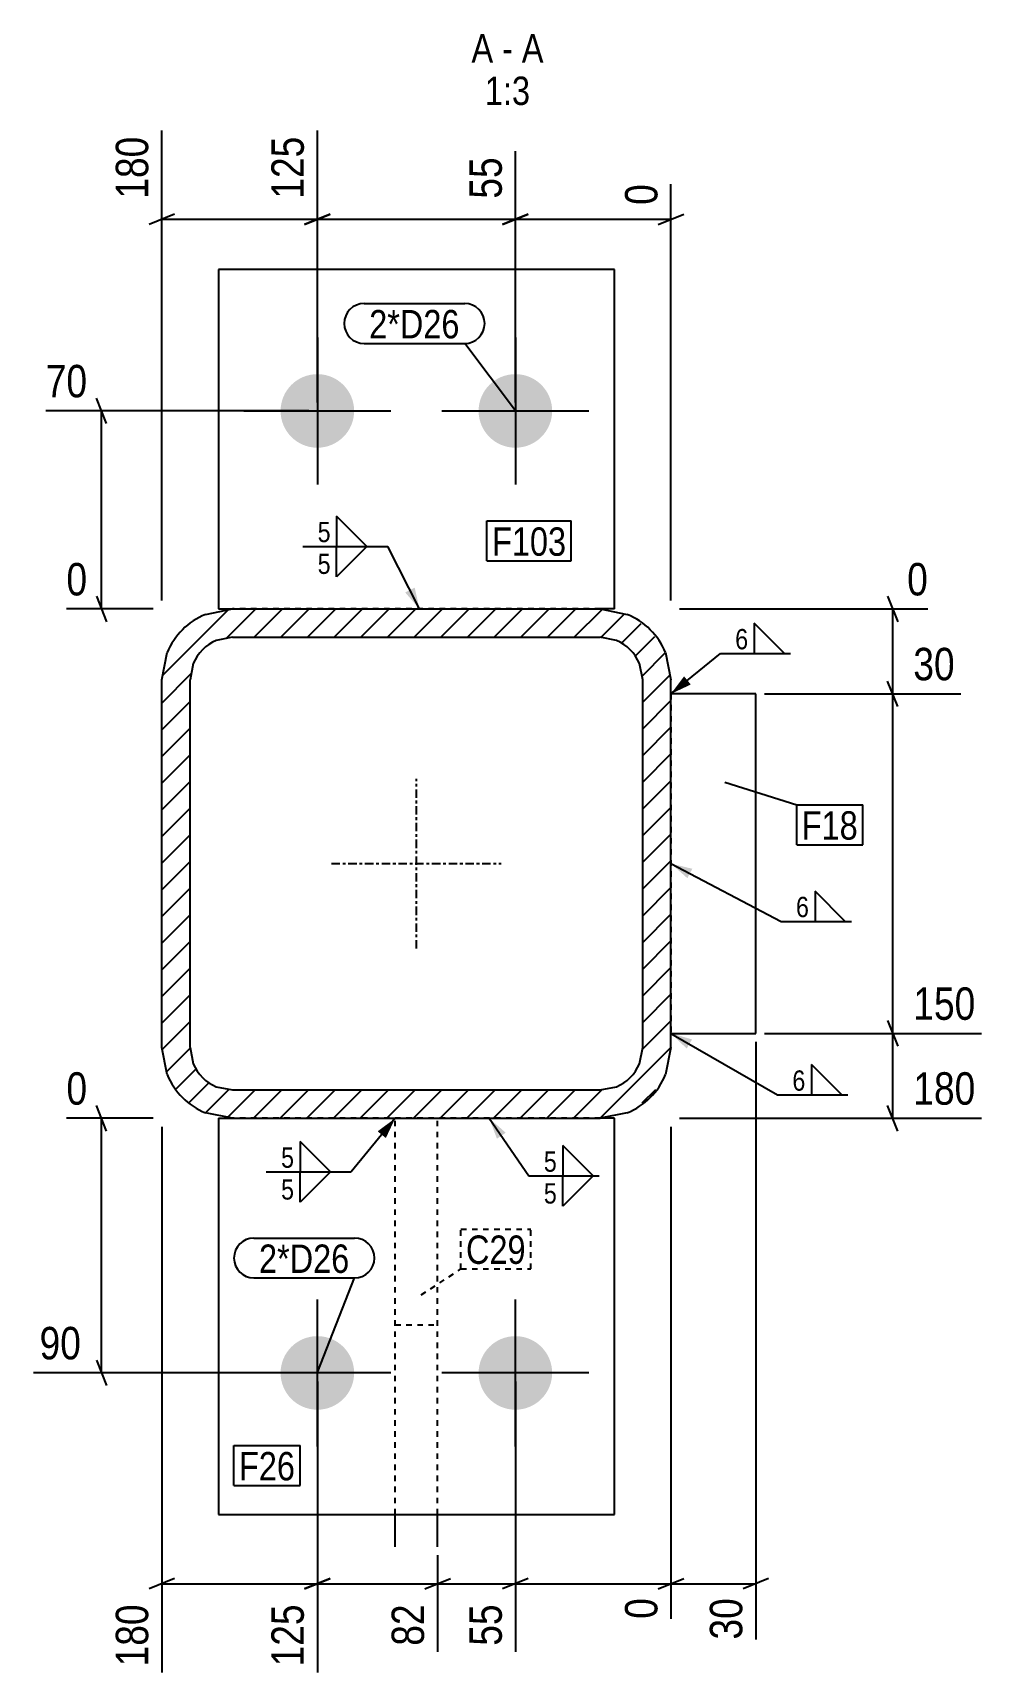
# Model space of a CAD drawing. Header units: millimetres. Extents: x 7 to 50002, y 7 to 1833.
# Drawn here: x 5758 to 6094, y 7 to 587 of the extents above; entities that cross this region are included whole.
import ezdxf

# ---------------------------------------------------------------- set-up
doc = ezdxf.new("R2010")
doc.units = ezdxf.units.MM
doc.linetypes.add('DXK_LINE_DOT2', pattern=[3.9198, 1.9599, -1.9599])
doc.linetypes.add('DXK_LINE_DOT3', pattern=[5.9187, 2.979, -0.9799, 0.9799, -0.9799])
for name, color, linetype in [('MÅLSÆTNING', 7, 'Continuous'), ('STÅL', 7, 'Continuous'), ('TEKST', 7, 'Continuous')]:
    doc.layers.add(name, color=color, linetype=linetype)
doc.styles.add('Arial Narrow', font='ARIALN.TTF', dxfattribs={"height": 0.2})

msp = doc.modelspace()

# ---------------------------------------------------------------- hatches: boundary and pattern name
at = {"layer": 'STÅL', "linetype": 'Continuous'}
for points in [[(5871.85, 453.11, -1), (5845.85, 453.11, -1)], [(5941.85, 453.11, -1), (5915.85, 453.11, -1)], [(5845.85, 113.11, -1), (5871.85, 113.11, -1)], [(5915.85, 113.11, -1), (5941.85, 113.11, -1)]]:
    msp.add_hatch(color=96, dxfattribs=at).paths.add_polyline_path(points)
h = msp.add_hatch(dxfattribs=at)
h.set_pattern_fill('', scale=2.1, style=0, pattern_type=0)
h.set_pattern_definition([(45, (5981.952, 367.68), (-4.71463, 4.71463), [])])
h.paths.add_polyline_path([(5983.85, 358.11), (5981.95, 367.68), (5976.53, 375.79), (5968.42, 381.21), (5958.85, 383.11), (5828.85, 383.11), (5819.29, 381.21), (5811.18, 375.79), (5805.76, 367.68), (5803.85, 358.11), (5803.85, 228.11), (5805.76, 218.55), (5811.18, 210.44), (5819.29, 205.02), (5828.85, 203.11), (5958.85, 203.11), (5968.42, 205.02), (5976.53, 210.44), (5981.95, 218.55), (5983.85, 228.11)])
h.paths.add_polyline_path([(5972.71, 222.37), (5969.46, 217.51), (5964.6, 214.25), (5958.85, 213.11), (5828.85, 213.11), (5823.11, 214.25), (5818.25, 217.51), (5815, 222.37), (5813.85, 228.11), (5813.85, 358.11), (5815, 363.85), (5818.25, 368.72), (5823.11, 371.97), (5828.85, 373.11), (5958.85, 373.11), (5964.6, 371.97), (5969.46, 368.72), (5972.71, 363.85), (5973.85, 358.11), (5973.85, 228.11)])
at = {"layer": 'TEKST', "linetype": 'Continuous'}
for points in [[(5893.25, 390.65), (5894.96, 383.11), (5889.91, 388.96)], [(5990.85, 356.41), (5983.85, 353.11), (5988.48, 359.31)], [(5989.63, 287.97), (5983.85, 293.12), (5991.37, 291.3)], [(5989.41, 227.74), (5983.85, 233.12), (5991.29, 230.99)], [(5880.16, 198.49), (5886.36, 203.11), (5883.06, 196.12)], [(5922.33, 195.87), (5919.62, 203.11), (5925.42, 198)]]:
    msp.add_hatch(color=3, dxfattribs=at).paths.add_polyline_path(points)

# ---------------------------------------------------------------- linework, layer by layer
at = {"layer": 'MÅLSÆTNING', "color": 7, "linetype": 'Continuous'}
for p, q in [((5803.85, 386.11), (5803.85, 552.25)), ((5858.85, 456.11), (5858.85, 552.25)), ((5858.85, 456.11), (5858.85, 552.25)), ((5928.85, 456.11), (5928.85, 544.94)), ((5928.85, 456.11), (5928.85, 544.94)), ((5983.85, 386.11), (5983.85, 533.25)), ((5808.35, 522.64), (5799.35, 519.04)), ((5863.35, 522.64), (5854.35, 519.04)), ((5854.35, 519.04), (5863.35, 522.64)), ((5933.35, 522.64), (5924.35, 519.04)), ((5924.35, 519.04), (5933.35, 522.64)), ((5979.35, 519.04), (5988.35, 522.64)), ((5803.85, 520.84), (5858.85, 520.84)), ((5858.85, 520.84), (5928.85, 520.84)), ((5928.85, 520.84), (5983.85, 520.84)), ((5855.85, 453.11), (5762.85, 453.11)), ((5784.37, 448.61), (5780.77, 457.61)), ((5782.57, 383.11), (5782.57, 453.11)), ((5800.85, 383.11), (5770.16, 383.11)), ((5780.77, 387.61), (5784.37, 378.61)), ((5986.85, 383.11), (6074.65, 383.11)), ((6060.44, 387.61), (6064.04, 378.61)), ((6062.24, 353.12), (6062.24, 383.11)), ((6064.04, 348.62), (6060.44, 357.62)), ((6064.04, 348.62), (6060.44, 357.62)), ((6016.85, 353.12), (6086.33, 353.12)), ((6016.85, 353.12), (6086.33, 353.12)), ((6062.24, 233.12), (6062.24, 353.12)), ((6016.85, 233.12), (6093.65, 233.12)), ((6060.44, 237.62), (6064.04, 228.62)), ((6060.44, 237.62), (6064.04, 228.62)), ((6062.24, 203.11), (6062.24, 233.12)), ((6013.85, 230.12), (6013.85, 18.88)), ((5800.85, 203.11), (5770.16, 203.11)), ((5784.37, 198.61), (5780.77, 207.61)), ((5782.57, 113.11), (5782.57, 203.11)), ((5986.85, 203.11), (6093.65, 203.11)), ((6064.04, 198.61), (6060.44, 207.61)), ((5803.85, 200.11), (5803.85, 7.2)), ((5983.85, 200.11), (5983.85, 26.2)), ((5983.85, 200.11), (5983.85, 26.2)), ((5780.77, 117.61), (5784.37, 108.61)), ((5855.85, 113.11), (5758.48, 113.11)), ((5858.85, 110.11), (5858.85, 7.2)), ((5858.85, 110.11), (5858.85, 7.2)), ((5928.85, 110.11), (5928.85, 14.51)), ((5901.36, 48.65), (5901.36, 14.51)), ((5901.36, 48.65), (5901.36, 14.51)), ((5808.35, 40.41), (5799.35, 36.81)), ((5803.85, 38.61), (5858.85, 38.61)), ((5863.35, 40.41), (5854.35, 36.81)), ((5854.35, 36.81), (5863.35, 40.41)), ((5858.85, 38.61), (5901.36, 38.61)), ((5896.86, 36.81), (5905.86, 40.41)), ((5896.86, 36.81), (5905.86, 40.41)), ((5901.36, 38.61), (5928.85, 38.61)), ((5933.35, 40.41), (5924.35, 36.81)), ((5933.35, 40.41), (5924.35, 36.81)), ((5928.85, 38.61), (5983.85, 38.61)), ((5979.35, 36.81), (5988.35, 40.41)), ((5979.35, 36.81), (5988.35, 40.41)), ((5983.85, 38.61), (6013.85, 38.61)), ((6018.35, 40.41), (6009.35, 36.81))]:
    msp.add_line(p, q, dxfattribs=at)
at = {"layer": 'STÅL', "color": 2, "linetype": 'Continuous'}
for p, q in [((5963.85, 503.11), (5823.85, 503.11)), ((5823.85, 503.11), (5823.85, 383.11)), ((5963.85, 383.11), (5963.85, 503.11)), ((5819.29, 381.21), (5828.85, 383.11)), ((5823.85, 383.11), (5828.85, 383.11)), ((5828.85, 383.11), (5958.85, 383.11)), ((5963.85, 383.11), (5958.85, 383.11)), ((5958.85, 383.11), (5968.42, 381.21)), ((5828.85, 373.11), (5823.11, 371.97)), ((5828.85, 373.11), (5958.85, 373.11)), ((5964.6, 371.97), (5958.85, 373.11)), ((5803.85, 358.11), (5805.76, 367.68)), ((5981.95, 367.68), (5983.85, 358.11)), ((5815, 363.85), (5813.85, 358.11)), ((5973.85, 358.11), (5972.71, 363.85)), ((5803.85, 228.11), (5803.85, 358.11)), ((5813.85, 228.11), (5813.85, 358.11)), ((5973.85, 228.11), (5973.85, 358.11)), ((5983.85, 228.11), (5983.85, 358.11)), ((6013.85, 353.12), (5983.85, 353.12)), ((6013.85, 233.12), (6013.85, 353.12)), ((5983.85, 233.12), (6013.85, 233.12)), ((5805.76, 218.55), (5803.85, 228.11)), ((5813.85, 228.11), (5815, 222.37)), ((5972.71, 222.37), (5973.85, 228.11)), ((5983.85, 228.11), (5981.95, 218.55)), ((5823.11, 214.25), (5828.85, 213.11)), ((5828.85, 213.11), (5958.85, 213.11)), ((5958.85, 213.11), (5964.6, 214.25)), ((5828.85, 203.11), (5819.29, 205.02)), ((5823.85, 203.11), (5828.85, 203.11)), ((5823.85, 203.11), (5823.85, 63.11)), ((5828.85, 203.11), (5958.85, 203.11)), ((5968.42, 205.02), (5958.85, 203.11)), ((5963.85, 203.11), (5958.85, 203.11)), ((5963.85, 63.11), (5963.85, 203.11)), ((5823.85, 63.11), (5963.85, 63.11)), ((5886.36, 51.65), (5886.36, 63.11)), ((5901.36, 51.65), (5901.36, 63.11))]:
    msp.add_line(p, q, dxfattribs=at)
at = {"layer": 'STÅL', "color": 96, "linetype": 'Continuous'}
for p, q in [((5858.85, 479.11), (5858.85, 427.11)), ((5928.85, 479.11), (5928.85, 427.11)), ((5832.85, 453.11), (5884.85, 453.11)), ((5902.85, 453.11), (5954.85, 453.11)), ((5858.85, 87.11), (5858.85, 139.11)), ((5928.85, 87.11), (5928.85, 139.11)), ((5884.85, 113.11), (5832.85, 113.11)), ((5954.85, 113.11), (5902.85, 113.11))]:
    msp.add_line(p, q, dxfattribs=at)
at = {"layer": 'STÅL', "color": 7, "linetype": 'DXK_LINE_DOT2'}
for p, q in [((5958.85, 383.11), (5828.85, 383.11)), ((5983.85, 353.12), (5983.85, 233.12)), ((5958.85, 203.11), (5828.85, 203.11)), ((5886.36, 63.11), (5886.36, 203.11)), ((5901.36, 63.11), (5901.36, 203.11)), ((5886.36, 130.11), (5901.36, 130.11))]:
    msp.add_line(p, q, dxfattribs=at)
at = {"layer": 'STÅL', "color": 7, "linetype": 'DXK_LINE_DOT3'}
for p, q in [((5893.85, 263.11), (5893.85, 323.11)), ((5863.85, 293.11), (5923.85, 293.11))]:
    msp.add_line(p, q, dxfattribs=at)
at = {"layer": 'STÅL', "color": 2, "linetype": 'Continuous'}
for centre, radius, start, end in [((5828.85, 358.11), 25, 112.5, 157.5), ((5958.85, 358.11), 25, 22.5, 67.5), ((5828.85, 358.11), 15, 112.5, 157.5), ((5958.85, 358.11), 15, 22.5, 67.5), ((5828.85, 228.11), 15, 202.5, 247.5), ((5958.85, 228.11), 15, 292.5, 337.5), ((5828.85, 228.11), 25, 202.5, 247.5), ((5958.85, 228.11), 25, 292.5, 337.5)]:
    msp.add_arc(centre, radius, start, end, dxfattribs=at)
at = {"layer": 'TEKST', "color": 3, "linetype": 'Continuous'}
for p, q in [((5894.96, 383.11), (5883.78, 405.25)), ((5983.85, 353.11), (6001.3, 367.37)), ((5983.85, 293.12), (6022.79, 272.71)), ((5983.85, 233.12), (6021.52, 211.36)), ((5886.36, 203.11), (5870.85, 184.13)), ((5919.62, 203.11), (5933.66, 182.72))]:
    msp.add_line(p, q, dxfattribs=at)

# ---------------------------------------------------------------- wipeouts: each hides what was drawn before it
at = {"color": 0, "linetype": 'Continuous'}
for points in [[(5921, 576.25), (5921, 586.75), (5913.33, 586.75), (5913.33, 576.25)], [(5927.97, 576.25), (5927.97, 586.75), (5924.15, 586.75), (5924.15, 576.25)], [(5938.79, 576.25), (5938.79, 586.75), (5931.12, 586.75), (5931.12, 576.25)], [(5934.06, 561.25), (5934.06, 571.75), (5918.06, 571.75), (5918.06, 561.25)]]:
    msp.add_wipeout(points, dxfattribs=at).dxf.layer = 'TEKST'
at = {"color": 0}
for points in [[(5909.15, 478.77), (5909.15, 489.27), (5877.17, 489.27), (5877.17, 478.77)], [(5864.13, 406.15), (5864.13, 414.85), (5858.36, 414.85), (5858.36, 406.15)], [(5946.81, 401.92), (5946.81, 412.42), (5920.59, 412.42), (5920.59, 401.92)], [(6011.72, 368.27), (6011.72, 376.97), (6005.95, 376.97), (6005.95, 368.27)], [(6049.9, 301.6), (6049.9, 312.1), (6030.08, 312.1), (6030.08, 301.6)], [(6033.21, 273.61), (6033.21, 282.31), (6027.44, 282.31), (6027.44, 273.61)], [(6031.94, 212.26), (6031.94, 220.96), (6026.17, 220.96), (6026.17, 212.26)], [(5851.2, 185.03), (5851.2, 193.73), (5845.43, 193.73), (5845.43, 185.03)], [(5944.08, 183.62), (5944.08, 192.32), (5938.31, 192.32), (5938.31, 183.62)], [(5870.19, 148.47), (5870.19, 158.97), (5838.22, 158.97), (5838.22, 148.47)], [(5932.5, 151.66), (5932.5, 162.16), (5911.4, 162.16), (5911.4, 151.66)], [(5850.96, 75.14), (5850.96, 85.64), (5831.14, 85.64), (5831.14, 75.14)]]:
    msp.add_wipeout(points, dxfattribs=at).dxf.layer = 'TEKST'

# ---------------------------------------------------------------- next in the draw order: linework, layer by layer
at = {"layer": 'TEKST', "color": 3, "linetype": 'Continuous'}
for p, q in [((5876.39, 405.25), (5865.67, 415.96)), ((5865.67, 415.96), (5865.67, 405.25)), ((5865.67, 405.25), (5876.39, 405.25)), ((6023.98, 367.37), (6013.26, 378.09)), ((6013.26, 378.09), (6013.26, 367.37)), ((6001.3, 367.37), (6026.12, 367.37)), ((6013.26, 367.37), (6023.98, 367.37)), ((6045.47, 272.71), (6034.76, 283.43)), ((6034.76, 283.43), (6034.76, 272.71)), ((6022.79, 272.71), (6047.61, 272.71)), ((6034.76, 272.71), (6045.47, 272.71)), ((6044.2, 211.36), (6033.48, 222.07)), ((6033.48, 222.07), (6033.48, 211.36)), ((6021.52, 211.36), (6046.34, 211.36)), ((6033.48, 211.36), (6044.2, 211.36)), ((5863.45, 184.13), (5852.74, 194.85)), ((5852.74, 194.85), (5852.74, 184.13)), ((5956.34, 182.72), (5945.63, 193.44)), ((5945.63, 193.44), (5945.63, 182.72)), ((5852.74, 184.13), (5863.45, 184.13)), ((5945.63, 182.72), (5956.34, 182.72))]:
    msp.add_line(p, q, dxfattribs=at)

# ---------------------------------------------------------------- next in the draw order: texts
at = {"layer": 'TEKST', "color": 3, "linetype": 'Continuous', "style": 'Arial Narrow'}
for s, height, p in [('A', 10.02, (5913.33, 576.25)), ('A', 10.02, (5931.12, 576.25)), ('-', 10.02, (5924.15, 576.25)), ('1:3', 10.021, (5918.06, 561.25))]:
    msp.add_text(s, height=height, dxfattribs=at).set_placement(p)
at = {"layer": 'TEKST', "color": 3, "style": 'Arial Narrow'}
for s, p in [('5', (5858.96, 406.75)), ('6', (6006.55, 368.87)), ('6', (6028.04, 274.21)), ('6', (6026.77, 212.86)), ('5', (5846.03, 185.63)), ('5', (5938.91, 184.22))]:
    msp.add_text(s, height=7.16, dxfattribs=at).set_placement(p)

# ---------------------------------------------------------------- next in the draw order: wipeouts: each hides what was drawn before it
at = {"color": 0, "linetype": 'Continuous'}
for points in [[(5801.45, 552.46), (5784.65, 552.46), (5784.65, 525.73), (5801.45, 525.73)], [(5856.45, 552.46), (5839.65, 552.46), (5839.65, 525.73), (5856.45, 525.73)], [(5926.45, 545.15), (5909.65, 545.15), (5909.65, 525.73), (5926.45, 525.73)], [(5981.45, 535.65), (5964.65, 535.65), (5964.65, 523.54), (5981.45, 523.54)], [(5779.87, 455.51), (5779.87, 472.31), (5760.45, 472.31), (5760.45, 455.51)], [(5779.87, 385.51), (5779.87, 402.31), (5767.76, 402.31), (5767.76, 385.51)], [(6077.05, 385.51), (6077.05, 402.31), (6064.94, 402.31), (6064.94, 385.51)], [(6086.55, 355.52), (6086.55, 372.32), (6067.12, 372.32), (6067.12, 355.52)], [(6093.86, 235.52), (6093.86, 252.32), (6067.12, 252.32), (6067.12, 235.52)], [(5779.87, 205.51), (5779.87, 222.31), (5767.76, 222.31), (5767.76, 205.51)], [(6093.86, 205.51), (6093.86, 222.31), (6067.12, 222.31), (6067.12, 205.51)], [(5777.69, 115.51), (5777.69, 132.31), (5758.26, 132.31), (5758.26, 115.51)], [(5981.45, 35.91), (5964.65, 35.91), (5964.65, 23.8), (5981.45, 23.8)], [(6011.45, 35.91), (5994.65, 35.91), (5994.65, 16.48), (6011.45, 16.48)], [(5801.45, 33.72), (5784.65, 33.72), (5784.65, 6.99), (5801.45, 6.99)], [(5856.45, 33.72), (5839.65, 33.72), (5839.65, 6.99), (5856.45, 6.99)], [(5898.96, 33.72), (5882.16, 33.72), (5882.16, 14.3), (5898.96, 14.3)], [(5926.45, 33.72), (5909.65, 33.72), (5909.65, 14.3), (5926.45, 14.3)]]:
    msp.add_wipeout(points, dxfattribs=at).dxf.layer = 'MÅLSÆTNING'
at = {"color": 0}
for points in [[(5909.15, 478.77), (5909.15, 489.27), (5877.17, 489.27), (5877.17, 478.77)], [(5946.81, 401.92), (5946.81, 412.42), (5920.59, 412.42), (5920.59, 401.92)], [(6049.9, 301.6), (6049.9, 312.1), (6030.08, 312.1), (6030.08, 301.6)], [(5870.19, 148.47), (5870.19, 158.97), (5838.22, 158.97), (5838.22, 148.47)], [(5932.5, 151.66), (5932.5, 162.16), (5911.4, 162.16), (5911.4, 151.66)], [(5850.96, 75.14), (5850.96, 85.64), (5831.14, 85.64), (5831.14, 75.14)]]:
    msp.add_wipeout(points, dxfattribs=at).dxf.layer = 'TEKST'

# ---------------------------------------------------------------- next in the draw order: linework, layer by layer
at = {"layer": 'MÅLSÆTNING', "color": 7, "linetype": 'Continuous'}
for p, q in [((6016.85, 233.12), (6093.65, 233.12)), ((5928.85, 110.11), (5928.85, 14.51))]:
    msp.add_line(p, q, dxfattribs=at)
at = {"layer": 'TEKST', "color": 7, "linetype": 'Continuous'}
for p, q in [((5875.37, 491.07), (5910.95, 491.07)), ((5875.37, 476.97), (5910.95, 476.97)), ((5928.85, 453.11), (5910.95, 476.97)), ((5918.79, 414.22), (5948.61, 414.22)), ((5918.79, 400.12), (5918.79, 414.22)), ((5948.61, 400.12), (5948.61, 414.22)), ((5918.79, 400.12), (5948.61, 400.12)), ((6002.9, 321.91), (6028.28, 313.9)), ((6028.28, 313.9), (6051.7, 313.9)), ((6028.28, 299.8), (6028.28, 313.9)), ((6051.7, 299.8), (6051.7, 313.9)), ((6028.28, 299.8), (6051.7, 299.8)), ((5836.42, 160.77), (5871.99, 160.77)), ((5836.42, 146.67), (5871.99, 146.67)), ((5858.99, 113.62), (5871.99, 146.67)), ((5829.34, 87.44), (5852.76, 87.44)), ((5829.34, 73.34), (5829.34, 87.44)), ((5852.76, 73.34), (5852.76, 87.44)), ((5829.34, 73.34), (5852.76, 73.34))]:
    msp.add_line(p, q, dxfattribs=at)
at = {"layer": 'TEKST', "color": 7, "linetype": 'DXK_LINE_DOT2'}
for p, q in [((5909.6, 163.96), (5934.3, 163.96)), ((5909.6, 149.86), (5909.6, 163.96)), ((5934.3, 149.86), (5934.3, 163.96)), ((5895.53, 140.66), (5909.6, 149.86)), ((5909.6, 149.86), (5934.3, 149.86))]:
    msp.add_line(p, q, dxfattribs=at)
at = {"layer": 'TEKST', "color": 7, "linetype": 'Continuous'}
for centre, start, end in [((5875.37, 484.02), 90, 270), ((5910.95, 484.02), 270, 90), ((5836.42, 153.72), 90, 270), ((5871.99, 153.72), 270, 90)]:
    msp.add_arc(centre, 7.05, start, end, dxfattribs=at)

# ---------------------------------------------------------------- next in the draw order: texts
at = {"layer": 'MÅLSÆTNING', "color": 3, "linetype": 'Continuous', "style": 'Arial Narrow'}
for s, height, p in [('180', 11.453, (5799.05, 528.13)), ('125', 11.453, (5854.05, 528.13)), ('55', 11.453, (5924.05, 528.13)), ('0', 11.45, (5979.05, 525.94)), ('180', 11.453, (5799.05, 9.39)), ('125', 11.453, (5854.05, 9.39)), ('82', 11.453, (5896.56, 16.7)), ('55', 11.453, (5924.05, 16.7)), ('0', 11.45, (5979.05, 26.2)), ('30', 11.453, (6009.05, 18.88))]:
    msp.add_text(s, height=height, rotation=90.00021, dxfattribs=at).set_placement(p)
for s, height, p in [('70', 11.453, (5762.85, 457.91)), ('0', 11.45, (5770.16, 387.91)), ('0', 11.45, (6067.34, 387.91)), ('30', 11.453, (6069.52, 357.92)), ('150', 11.453, (6069.52, 237.92)), ('0', 11.45, (5770.16, 207.91)), ('180', 11.453, (6069.52, 207.91)), ('90', 11.453, (5760.66, 117.91))]:
    msp.add_text(s, height=height, dxfattribs=at).set_placement(p)
at = {"layer": 'TEKST', "color": 3, "style": 'Arial Narrow'}
for s, p in [('2*D26', (5877.17, 478.77)), ('F103', (5920.59, 401.92)), ('F18', (6030.08, 301.6)), ('2*D26', (5838.22, 148.47)), ('C29', (5911.4, 151.66)), ('F26', (5831.14, 75.14))]:
    msp.add_text(s, height=10.021, dxfattribs=at).set_placement(p)

# ---------------------------------------------------------------- next in the draw order: wipeouts: each hides what was drawn before it
at = {"color": 0, "linetype": 'Continuous'}
for points in [[(5864.13, 394.9), (5864.13, 403.6), (5858.36, 403.6), (5858.36, 394.9)], [(5851.2, 173.78), (5851.2, 182.48), (5845.43, 182.48), (5845.43, 173.78)], [(5944.08, 172.37), (5944.08, 181.07), (5938.31, 181.07), (5938.31, 172.37)]]:
    msp.add_wipeout(points, dxfattribs=at).dxf.layer = 'TEKST'

# ---------------------------------------------------------------- next in the draw order: linework, layer by layer
at = {"layer": 'TEKST', "color": 3, "linetype": 'Continuous'}
for p, q in [((5853.71, 405.25), (5883.78, 405.25)), ((5865.67, 405.25), (5876.39, 405.25)), ((5876.39, 405.25), (5865.67, 394.53)), ((5865.67, 394.53), (5865.67, 405.25)), ((5840.78, 184.13), (5870.85, 184.13)), ((5852.74, 184.13), (5863.45, 184.13)), ((5863.45, 184.13), (5852.74, 173.42)), ((5852.74, 173.42), (5852.74, 184.13)), ((5933.66, 182.72), (5958.48, 182.72)), ((5945.63, 182.72), (5956.34, 182.72)), ((5956.34, 182.72), (5945.63, 172.01)), ((5945.63, 172.01), (5945.63, 182.72))]:
    msp.add_line(p, q, dxfattribs=at)

# ---------------------------------------------------------------- next in the draw order: texts
at = {"layer": 'TEKST', "color": 3, "linetype": 'Continuous', "style": 'Arial Narrow'}
for p in [(5858.96, 395.5), (5846.03, 174.38), (5938.91, 172.97)]:
    msp.add_text('5', height=7.16, dxfattribs=at).set_placement(p)

doc.saveas('drawing.dxf')
